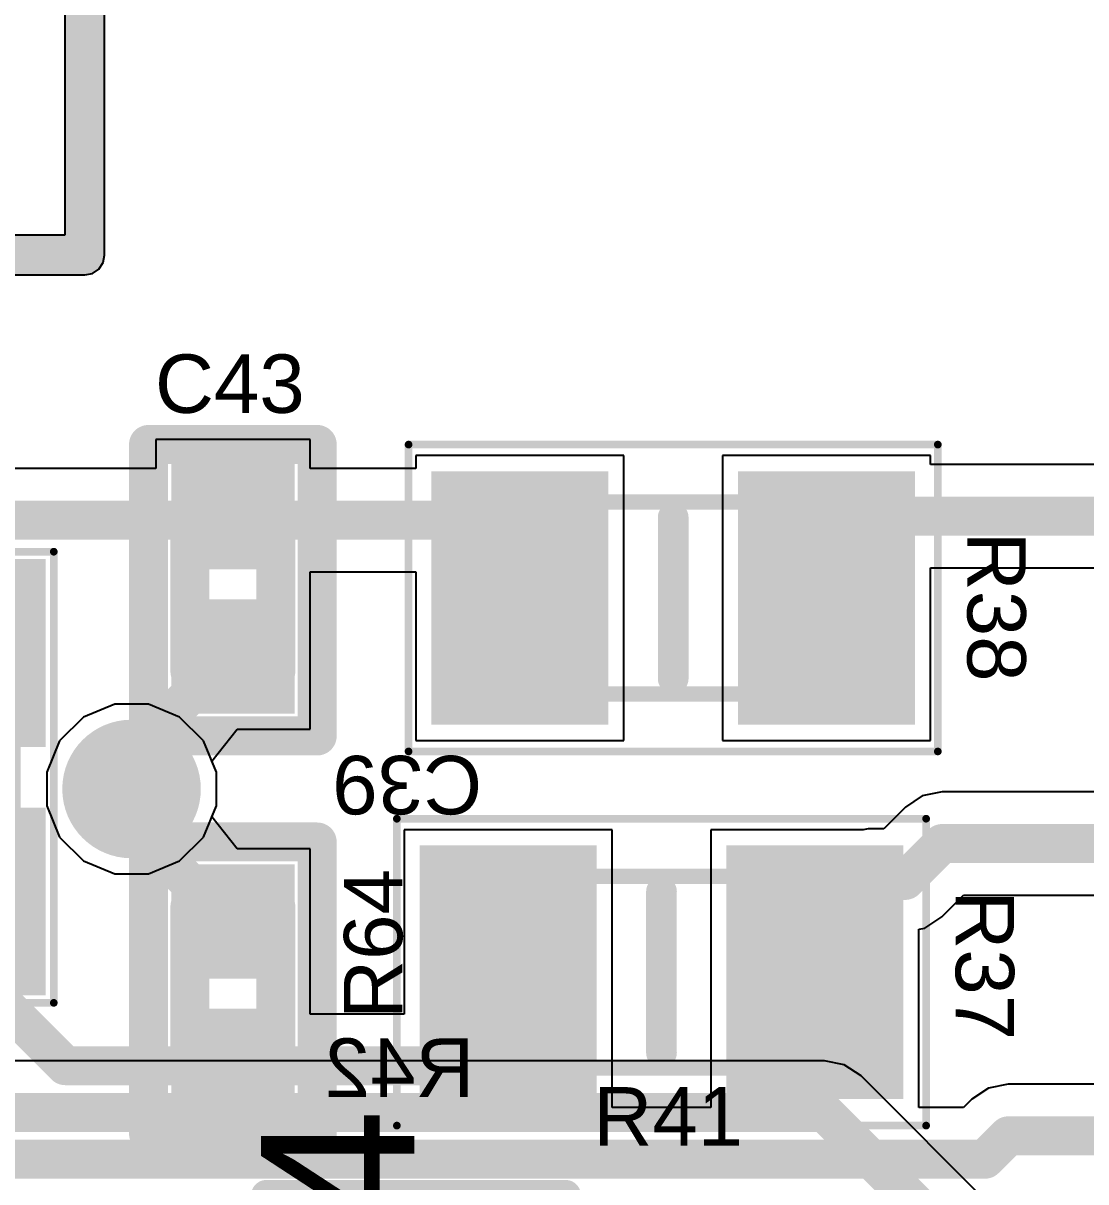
# Model space of a CAD drawing. Header units: inches. Extents: x 2.95 to 6.74, y 1.23 to 4.83.
# Drawn here: x 6.0302 to 6.3029, y 4.1872 to 4.4845 of the extents above; entities that cross this region are included whole.
import ezdxf

# ---------------------------------------------------------------- set-up
doc = ezdxf.new("R2010")
doc.units = ezdxf.units.IN
doc.header["$MEASUREMENT"] = 0
for name, color, linetype in [('Bottom Layer', 5, 'Continuous'), ('Bottom Overlay', 54, 'Continuous'), ('Bottom Solder', 6, 'Continuous'), ('GND', 76, 'Continuous'), ('Mechanical 10', 56, 'Continuous'), ('Mechanical 12', 56, 'Continuous'), ('Mechanical 15', 56, 'Continuous'), ('PWR', 16, 'Continuous'), ('Top 3D Body', 56, 'Continuous'), ('Top Assembly', 56, 'Continuous'), ('Top Component Center', 56, 'Continuous'), ('Top Courtyard', 56, 'Continuous'), ('Top Layer', 1, 'Continuous'), ('Top Overlay', 2, 'Continuous'), ('Top Paste', 8, 'Continuous'), ('Top Solder', 216, 'Continuous'), ('Via Holes', 16, 'Continuous')]:
    doc.layers.add(name, color=color, linetype=linetype)
doc.styles.add('Arial', font='', dxfattribs={"height": 0.2})
doc.styles.get('Arial').set_extended_font_data('Arial')

# ---------------------------------------------------------------- blocks, each defined once
blk = doc.blocks.new('FP_TNPW1206__3_MFG_41')
at = {"layer": 'Top Layer'}
for points in [[(-0.0748, 0.03346), (-0.03937, 0.03346), (-0.03937, -0.03346), (-0.0748, -0.03346)], [(0.03937, 0.03346), (0.0748, 0.03346), (0.0748, -0.03346), (0.03937, -0.03346)]]:
    blk.add_hatch(color=1, dxfattribs=at).paths.add_polyline_path(points)
at = {"layer": 'Top Paste'}
for points in [[(-0.0748, 0.03346), (-0.03937, 0.03346), (-0.03937, -0.03346), (-0.0748, -0.03346)], [(0.03937, 0.03346), (0.0748, 0.03346), (0.0748, -0.03346), (0.03937, -0.03346)]]:
    blk.add_hatch(color=8, dxfattribs=at).paths.add_polyline_path(points)
at = {"layer": 'Top Solder'}
for points in [[(-0.0748, 0.03346), (-0.03937, 0.03346), (-0.03937, -0.03346), (-0.0748, -0.03346)], [(0.03937, 0.03346), (0.0748, 0.03346), (0.0748, -0.03346), (0.03937, -0.03346)]]:
    blk.add_hatch(color=216, dxfattribs=at).paths.add_polyline_path(points)
at = {"layer": 'Top 3D Body'}
for points in [[(-0.06496, 0.03445, 0.00787, 0.00787, 0), (-0.06496, -0.03445, 0.00787, 0.00787, 0)], [(-0.06496, 0.03445, 0.00787, 0.00787, 0), (0.06496, 0.03445, 0.00787, 0.00787, 0)], [(0.06496, 0.03445, 0.00787, 0.00787, 0), (0.06496, -0.03445, 0.00787, 0.00787, 0)], [(-0.06496, -0.03445, 0.00787, 0.00787, 0), (0.06496, -0.03445, 0.00787, 0.00787, 0)]]:
    blk.add_lwpolyline(points, format="xyseb", dxfattribs=at)
for points in [[(-0.06693, 0.03445, 0.00394, 0.00394, 1), (-0.06299, 0.03445, 0.00394, 0.00394, 1)], [(-0.06693, 0.03445, 0.00394, 0.00394, 1), (-0.06299, 0.03445, 0.00394, 0.00394, 1)], [(0.06299, 0.03445, 0.00394, 0.00394, 1), (0.06693, 0.03445, 0.00394, 0.00394, 1)], [(0.06299, 0.03445, 0.00394, 0.00394, 1), (0.06693, 0.03445, 0.00394, 0.00394, 1)], [(-0.06693, -0.03445, 0.00394, 0.00394, 1), (-0.06299, -0.03445, 0.00394, 0.00394, 1)], [(-0.06693, -0.03445, 0.00394, 0.00394, 1), (-0.06299, -0.03445, 0.00394, 0.00394, 1)], [(0.06299, -0.03445, 0.00394, 0.00394, 1), (0.06693, -0.03445, 0.00394, 0.00394, 1)], [(0.06299, -0.03445, 0.00394, 0.00394, 1), (0.06693, -0.03445, 0.00394, 0.00394, 1)]]:
    blk.add_lwpolyline(points, format="xyseb", close=True, dxfattribs=at)
at = {"layer": 'Top Assembly'}
for points in [[(-0.07874, 0.03839, 0.00787, 0.00787, 0), (-0.07874, -0.03839, 0.00787, 0.00787, 0)], [(-0.07874, 0.03839, 0.00787, 0.00787, 0), (0.07874, 0.03839, 0.00787, 0.00787, 0)], [(0.07874, 0.03839, 0.00787, 0.00787, 0), (0.07874, -0.03839, 0.00787, 0.00787, 0)], [(-0.07874, -0.03839, 0.00787, 0.00787, 0), (0.07874, -0.03839, 0.00787, 0.00787, 0)]]:
    blk.add_lwpolyline(points, format="xyseb", dxfattribs=at)
for points in [[(-0.08071, 0.03839, 0.00394, 0.00394, 1), (-0.07677, 0.03839, 0.00394, 0.00394, 1)], [(-0.08071, 0.03839, 0.00394, 0.00394, 1), (-0.07677, 0.03839, 0.00394, 0.00394, 1)], [(0.07677, 0.03839, 0.00394, 0.00394, 1), (0.08071, 0.03839, 0.00394, 0.00394, 1)], [(0.07677, 0.03839, 0.00394, 0.00394, 1), (0.08071, 0.03839, 0.00394, 0.00394, 1)], [(-0.08071, -0.03839, 0.00394, 0.00394, 1), (-0.07677, -0.03839, 0.00394, 0.00394, 1)], [(-0.08071, -0.03839, 0.00394, 0.00394, 1), (-0.07677, -0.03839, 0.00394, 0.00394, 1)], [(0.07677, -0.03839, 0.00394, 0.00394, 1), (0.08071, -0.03839, 0.00394, 0.00394, 1)], [(0.07677, -0.03839, 0.00394, 0.00394, 1), (0.08071, -0.03839, 0.00394, 0.00394, 1)]]:
    blk.add_lwpolyline(points, format="xyseb", close=True, dxfattribs=at)
at = {"layer": 'Top Component Center'}
for points in [[(0, 0.01969, 0.00394, 0.00394, 0), (0, -0.01969, 0.00394, 0.00394, 0)], [(-0.01969, 0, 0.00394, 0.00394, 0), (0.01969, 0, 0.00394, 0.00394, 0)]]:
    blk.add_lwpolyline(points, format="xyseb", dxfattribs=at)
for points in [[(-0.00098, 0.01969, 0.00197, 0.00197, 1), (0.00098, 0.01969, 0.00197, 0.00197, 1)], [(-0.02067, 0, 0.00197, 0.00197, 1), (-0.0187, 0, 0.00197, 0.00197, 1)], [(0.0187, 0, 0.00197, 0.00197, 1), (0.02067, 0, 0.00197, 0.00197, 1)], [(-0.00098, -0.01969, 0.00197, 0.00197, 1), (0.00098, -0.01969, 0.00197, 0.00197, 1)]]:
    blk.add_lwpolyline(points, format="xyseb", close=True, dxfattribs=at)
at = {"layer": 'Top Courtyard'}
for points in [[(-0.07874, 0.03839, 0.00787, 0.00787, 0), (-0.07874, -0.03839, 0.00787, 0.00787, 0)], [(-0.07874, 0.03839, 0.00787, 0.00787, 0), (0.07874, 0.03839, 0.00787, 0.00787, 0)], [(0.07874, 0.03839, 0.00787, 0.00787, 0), (0.07874, -0.03839, 0.00787, 0.00787, 0)], [(-0.07874, -0.03839, 0.00787, 0.00787, 0), (0.07874, -0.03839, 0.00787, 0.00787, 0)]]:
    blk.add_lwpolyline(points, format="xyseb", dxfattribs=at)
for points in [[(-0.08071, 0.03839, 0.00394, 0.00394, 1), (-0.07677, 0.03839, 0.00394, 0.00394, 1)], [(-0.08071, 0.03839, 0.00394, 0.00394, 1), (-0.07677, 0.03839, 0.00394, 0.00394, 1)], [(0.07677, 0.03839, 0.00394, 0.00394, 1), (0.08071, 0.03839, 0.00394, 0.00394, 1)], [(0.07677, 0.03839, 0.00394, 0.00394, 1), (0.08071, 0.03839, 0.00394, 0.00394, 1)], [(-0.08071, -0.03839, 0.00394, 0.00394, 1), (-0.07677, -0.03839, 0.00394, 0.00394, 1)], [(-0.08071, -0.03839, 0.00394, 0.00394, 1), (-0.07677, -0.03839, 0.00394, 0.00394, 1)], [(0.07677, -0.03839, 0.00394, 0.00394, 1), (0.08071, -0.03839, 0.00394, 0.00394, 1)], [(0.07677, -0.03839, 0.00394, 0.00394, 1), (0.08071, -0.03839, 0.00394, 0.00394, 1)]]:
    blk.add_lwpolyline(points, format="xyseb", close=True, dxfattribs=at)
at = {"layer": 'Top Overlay'}
for points in [[(-0.02461, 0.03445, 0.00787, 0.00787, 0), (0.02461, 0.03445, 0.00787, 0.00787, 0)], [(-0.02461, -0.03445, 0.00787, 0.00787, 0), (0.02461, -0.03445, 0.00787, 0.00787, 0)]]:
    blk.add_lwpolyline(points, format="xyseb", dxfattribs=at)
for points in [[(-0.02657, 0.03445, 0.00394, 0.00394, 1), (-0.02264, 0.03445, 0.00394, 0.00394, 1)], [(0.02264, 0.03445, 0.00394, 0.00394, 1), (0.02657, 0.03445, 0.00394, 0.00394, 1)], [(-0.02657, -0.03445, 0.00394, 0.00394, 1), (-0.02264, -0.03445, 0.00394, 0.00394, 1)], [(0.02264, -0.03445, 0.00394, 0.00394, 1), (0.02657, -0.03445, 0.00394, 0.00394, 1)]]:
    blk.add_lwpolyline(points, format="xyseb", close=True, dxfattribs=at)
at = {"layer": 'Top Assembly', "style": 'Arial'}
blk.add_text('R64', height=0.03937, dxfattribs=at).set_placement((0, 0.00044))
blk = doc.blocks.new('RESC2012X50N_61')
at = {"layer": 'Top Layer'}
for points in [[(-0.05807, -0.02854), (-0.05807, 0.02854), (-0.02067, 0.02854), (-0.02067, -0.02854)], [(0.02067, -0.02854), (0.02067, 0.02854), (0.05807, 0.02854), (0.05807, -0.02854)]]:
    blk.add_hatch(color=1, dxfattribs=at).paths.add_polyline_path(points)
at = {"layer": 'Top Paste'}
for points in [[(-0.05807, -0.02854), (-0.05807, 0.02854), (-0.02067, 0.02854), (-0.02067, -0.02854)], [(0.02067, -0.02854), (0.02067, 0.02854), (0.05807, 0.02854), (0.05807, -0.02854)]]:
    blk.add_hatch(color=8, dxfattribs=at).paths.add_polyline_path(points)
at = {"layer": 'Top Solder'}
for points in [[(-0.06207, -0.03254), (-0.06207, 0.03254), (-0.01667, 0.03254), (-0.01667, -0.03254)], [(0.01667, -0.03254), (0.01667, 0.03254), (0.06207, 0.03254), (0.06207, -0.03254)]]:
    blk.add_hatch(color=216, dxfattribs=at).paths.add_polyline_path(points)
at = {"layer": 'Mechanical 15'}
for points in [[(-0.06791, 0.03937, 0.00197, 0.00197, 0), (-0.06791, -0.03937, 0.00197, 0.00197, 0)], [(0.06791, 0.03937, 0.00197, 0.00197, 0), (-0.06791, 0.03937, 0.00197, 0.00197, 0)], [(0.06791, 0.03937, 0.00197, 0.00197, 0), (0.06791, -0.03937, 0.00197, 0.00197, 0)], [(0.06791, -0.03937, 0.00197, 0.00197, 0), (-0.06791, -0.03937, 0.00197, 0.00197, 0)]]:
    blk.add_lwpolyline(points, format="xyseb", dxfattribs=at)
for points in [[(-0.06841, 0.03937, 0.000984, 0.000984, 1), (-0.06742, 0.03937, 0.000984, 0.000984, 1)], [(-0.06841, 0.03937, 0.000984, 0.000984, 1), (-0.06742, 0.03937, 0.000984, 0.000984, 1)], [(0.06742, 0.03937, 0.000984, 0.000984, 1), (0.06841, 0.03937, 0.000984, 0.000984, 1)], [(0.06742, 0.03937, 0.000984, 0.000984, 1), (0.06841, 0.03937, 0.000984, 0.000984, 1)], [(-0.06841, -0.03937, 0.000984, 0.000984, 1), (-0.06742, -0.03937, 0.000984, 0.000984, 1)], [(-0.06841, -0.03937, 0.000984, 0.000984, 1), (-0.06742, -0.03937, 0.000984, 0.000984, 1)], [(0.06742, -0.03937, 0.000984, 0.000984, 1), (0.06841, -0.03937, 0.000984, 0.000984, 1)], [(0.06742, -0.03937, 0.000984, 0.000984, 1), (0.06841, -0.03937, 0.000984, 0.000984, 1)]]:
    blk.add_lwpolyline(points, format="xyseb", close=True, dxfattribs=at)
at = {"layer": 'Top 3D Body'}
for points in [[(-0.04035, 0.02461, 0.00394, 0.00394, 0), (-0.04035, -0.02461, 0.00394, 0.00394, 0)], [(0.04035, 0.02461, 0.00394, 0.00394, 0), (-0.04035, 0.02461, 0.00394, 0.00394, 0)], [(0.04035, 0.02461, 0.00394, 0.00394, 0), (0.04035, -0.02461, 0.00394, 0.00394, 0)], [(0.04035, -0.02461, 0.00394, 0.00394, 0), (-0.04035, -0.02461, 0.00394, 0.00394, 0)]]:
    blk.add_lwpolyline(points, format="xyseb", dxfattribs=at)
for points in [[(-0.04134, 0.02461, 0.00197, 0.00197, 1), (-0.03937, 0.02461, 0.00197, 0.00197, 1)], [(-0.04134, 0.02461, 0.00197, 0.00197, 1), (-0.03937, 0.02461, 0.00197, 0.00197, 1)], [(0.03937, 0.02461, 0.00197, 0.00197, 1), (0.04134, 0.02461, 0.00197, 0.00197, 1)], [(0.03937, 0.02461, 0.00197, 0.00197, 1), (0.04134, 0.02461, 0.00197, 0.00197, 1)], [(-0.04134, -0.02461, 0.00197, 0.00197, 1), (-0.03937, -0.02461, 0.00197, 0.00197, 1)], [(-0.04134, -0.02461, 0.00197, 0.00197, 1), (-0.03937, -0.02461, 0.00197, 0.00197, 1)], [(0.03937, -0.02461, 0.00197, 0.00197, 1), (0.04134, -0.02461, 0.00197, 0.00197, 1)], [(0.03937, -0.02461, 0.00197, 0.00197, 1), (0.04134, -0.02461, 0.00197, 0.00197, 1)]]:
    blk.add_lwpolyline(points, format="xyseb", close=True, dxfattribs=at)
at = {"layer": 'Top Overlay'}
blk.add_lwpolyline([(0, 0.02067, 0.00787, 0.00787, 0), (0, -0.02067, 0.00787, 0.00787, 0)], format="xyseb", dxfattribs=at)
for points in [[(-0.00197, 0.02067, 0.00394, 0.00394, 1), (0.00197, 0.02067, 0.00394, 0.00394, 1)], [(-0.00197, -0.02067, 0.00394, 0.00394, 1), (0.00197, -0.02067, 0.00394, 0.00394, 1)]]:
    blk.add_lwpolyline(points, format="xyseb", close=True, dxfattribs=at)
blk = doc.blocks.new('RESC2012X50N_62')
at = {"layer": 'Top Layer'}
for points in [[(-0.05807, -0.02854), (-0.05807, 0.02854), (-0.02067, 0.02854), (-0.02067, -0.02854)], [(0.02067, -0.02854), (0.02067, 0.02854), (0.05807, 0.02854), (0.05807, -0.02854)]]:
    blk.add_hatch(color=1, dxfattribs=at).paths.add_polyline_path(points)
at = {"layer": 'Top Paste'}
for points in [[(-0.05807, -0.02854), (-0.05807, 0.02854), (-0.02067, 0.02854), (-0.02067, -0.02854)], [(0.02067, -0.02854), (0.02067, 0.02854), (0.05807, 0.02854), (0.05807, -0.02854)]]:
    blk.add_hatch(color=8, dxfattribs=at).paths.add_polyline_path(points)
at = {"layer": 'Top Solder'}
for points in [[(-0.06207, -0.03254), (-0.06207, 0.03254), (-0.01667, 0.03254), (-0.01667, -0.03254)], [(0.01667, -0.03254), (0.01667, 0.03254), (0.06207, 0.03254), (0.06207, -0.03254)]]:
    blk.add_hatch(color=216, dxfattribs=at).paths.add_polyline_path(points)
at = {"layer": 'Mechanical 15'}
for points in [[(0.06791, 0.03937, 0.00197, 0.00197, 0), (-0.06791, 0.03937, 0.00197, 0.00197, 0)], [(-0.06791, 0.03937, 0.00197, 0.00197, 0), (-0.06791, -0.03937, 0.00197, 0.00197, 0)], [(0.06791, 0.03937, 0.00197, 0.00197, 0), (0.06791, -0.03937, 0.00197, 0.00197, 0)], [(0.06791, -0.03937, 0.00197, 0.00197, 0), (-0.06791, -0.03937, 0.00197, 0.00197, 0)]]:
    blk.add_lwpolyline(points, format="xyseb", dxfattribs=at)
for points in [[(-0.06841, 0.03937, 0.000984, 0.000984, 1), (-0.06742, 0.03937, 0.000984, 0.000984, 1)], [(-0.06841, 0.03937, 0.000984, 0.000984, 1), (-0.06742, 0.03937, 0.000984, 0.000984, 1)], [(0.06742, 0.03937, 0.000984, 0.000984, 1), (0.06841, 0.03937, 0.000984, 0.000984, 1)], [(0.06742, 0.03937, 0.000984, 0.000984, 1), (0.06841, 0.03937, 0.000984, 0.000984, 1)], [(-0.06841, -0.03937, 0.000984, 0.000984, 1), (-0.06742, -0.03937, 0.000984, 0.000984, 1)], [(-0.06841, -0.03937, 0.000984, 0.000984, 1), (-0.06742, -0.03937, 0.000984, 0.000984, 1)], [(0.06742, -0.03937, 0.000984, 0.000984, 1), (0.06841, -0.03937, 0.000984, 0.000984, 1)], [(0.06742, -0.03937, 0.000984, 0.000984, 1), (0.06841, -0.03937, 0.000984, 0.000984, 1)]]:
    blk.add_lwpolyline(points, format="xyseb", close=True, dxfattribs=at)
at = {"layer": 'Top 3D Body'}
for points in [[(0.04035, 0.02461, 0.00394, 0.00394, 0), (-0.04035, 0.02461, 0.00394, 0.00394, 0)], [(-0.04035, 0.02461, 0.00394, 0.00394, 0), (-0.04035, -0.02461, 0.00394, 0.00394, 0)], [(0.04035, 0.02461, 0.00394, 0.00394, 0), (0.04035, -0.02461, 0.00394, 0.00394, 0)], [(0.04035, -0.02461, 0.00394, 0.00394, 0), (-0.04035, -0.02461, 0.00394, 0.00394, 0)]]:
    blk.add_lwpolyline(points, format="xyseb", dxfattribs=at)
for points in [[(-0.04134, 0.02461, 0.00197, 0.00197, 1), (-0.03937, 0.02461, 0.00197, 0.00197, 1)], [(-0.04134, 0.02461, 0.00197, 0.00197, 1), (-0.03937, 0.02461, 0.00197, 0.00197, 1)], [(0.03937, 0.02461, 0.00197, 0.00197, 1), (0.04134, 0.02461, 0.00197, 0.00197, 1)], [(0.03937, 0.02461, 0.00197, 0.00197, 1), (0.04134, 0.02461, 0.00197, 0.00197, 1)], [(-0.04134, -0.02461, 0.00197, 0.00197, 1), (-0.03937, -0.02461, 0.00197, 0.00197, 1)], [(-0.04134, -0.02461, 0.00197, 0.00197, 1), (-0.03937, -0.02461, 0.00197, 0.00197, 1)], [(0.03937, -0.02461, 0.00197, 0.00197, 1), (0.04134, -0.02461, 0.00197, 0.00197, 1)], [(0.03937, -0.02461, 0.00197, 0.00197, 1), (0.04134, -0.02461, 0.00197, 0.00197, 1)]]:
    blk.add_lwpolyline(points, format="xyseb", close=True, dxfattribs=at)
at = {"layer": 'Top Overlay'}
blk.add_lwpolyline([(0, 0.02067, 0.00787, 0.00787, 0), (0, -0.02067, 0.00787, 0.00787, 0)], format="xyseb", dxfattribs=at)
for points in [[(-0.00197, 0.02067, 0.00394, 0.00394, 1), (0.00197, 0.02067, 0.00394, 0.00394, 1)], [(-0.00197, -0.02067, 0.00394, 0.00394, 1), (0.00197, -0.02067, 0.00394, 0.00394, 1)]]:
    blk.add_lwpolyline(points, format="xyseb", close=True, dxfattribs=at)
blk = doc.blocks.new('CAPC1005X55N_135')
at = {"layer": 'Top Layer'}
for points in [[(-0.03063, 0.01181), (-0.00937, 0.01181), (-0.00937, -0.01181), (-0.03063, -0.01181)], [(0.00638, 0.01181), (0.02764, 0.01181), (0.02764, -0.01181), (0.00638, -0.01181)]]:
    blk.add_hatch(color=1, dxfattribs=at).paths.add_polyline_path(points)
at = {"layer": 'Top Paste'}
for points in [[(-0.03063, 0.01181), (-0.00937, 0.01181), (-0.00937, -0.01181), (-0.03063, -0.01181)], [(0.00638, 0.01181), (0.02764, 0.01181), (0.02764, -0.01181), (0.00638, -0.01181)]]:
    blk.add_hatch(color=8, dxfattribs=at).paths.add_polyline_path(points)
at = {"layer": 'Top Solder'}
for points in [[(-0.03465, 0.01583), (-0.00535, 0.01583), (-0.00535, -0.01583), (-0.03465, -0.01583)], [(0.00236, 0.01583), (0.03165, 0.01583), (0.03165, -0.01583), (0.00236, -0.01583)]]:
    blk.add_hatch(color=216, dxfattribs=at).paths.add_polyline_path(points)
at = {"layer": 'Mechanical 10'}
for points in [[(-0.02087, -0.01102, 0.01, 0.01, 0), (-0.02087, 0.01102, 0.01, 0.01, 0)], [(0.02087, 0.01102, 0.01, 0.01, 0), (-0.02087, 0.01102, 0.01, 0.01, 0)], [(0.02087, -0.01102, 0.01, 0.01, 0), (0.02087, 0.01102, 0.01, 0.01, 0)], [(0.02087, -0.01102, 0.01, 0.01, 0), (-0.02087, -0.01102, 0.01, 0.01, 0)]]:
    blk.add_lwpolyline(points, format="xyseb", dxfattribs=at)
for points in [[(-0.02337, 0.01102, 0.005, 0.005, 1), (-0.01837, 0.01102, 0.005, 0.005, 1)], [(-0.02337, 0.01102, 0.005, 0.005, 1), (-0.01837, 0.01102, 0.005, 0.005, 1)], [(0.01837, 0.01102, 0.005, 0.005, 1), (0.02337, 0.01102, 0.005, 0.005, 1)], [(0.01837, 0.01102, 0.005, 0.005, 1), (0.02337, 0.01102, 0.005, 0.005, 1)], [(-0.02337, -0.01102, 0.005, 0.005, 1), (-0.01837, -0.01102, 0.005, 0.005, 1)], [(-0.02337, -0.01102, 0.005, 0.005, 1), (-0.01837, -0.01102, 0.005, 0.005, 1)], [(0.01837, -0.01102, 0.005, 0.005, 1), (0.02337, -0.01102, 0.005, 0.005, 1)], [(0.01837, -0.01102, 0.005, 0.005, 1), (0.02337, -0.01102, 0.005, 0.005, 1)]]:
    blk.add_lwpolyline(points, format="xyseb", close=True, dxfattribs=at)
at = {"layer": 'Mechanical 12'}
for points in [[(-0.0374, -0.02165, 0.01, 0.01, 0), (-0.0374, 0.02165, 0.01, 0.01, 0)], [(0.0374, 0.02165, 0.01, 0.01, 0), (-0.0374, 0.02165, 0.01, 0.01, 0)], [(0.0374, -0.02165, 0.01, 0.01, 0), (0.0374, 0.02165, 0.01, 0.01, 0)], [(0.0374, -0.02165, 0.01, 0.01, 0), (-0.0374, -0.02165, 0.01, 0.01, 0)]]:
    blk.add_lwpolyline(points, format="xyseb", dxfattribs=at)
for points in [[(-0.0399, 0.02165, 0.005, 0.005, 1), (-0.0349, 0.02165, 0.005, 0.005, 1)], [(-0.0399, 0.02165, 0.005, 0.005, 1), (-0.0349, 0.02165, 0.005, 0.005, 1)], [(0.0349, 0.02165, 0.005, 0.005, 1), (0.0399, 0.02165, 0.005, 0.005, 1)], [(0.0349, 0.02165, 0.005, 0.005, 1), (0.0399, 0.02165, 0.005, 0.005, 1)], [(-0.0399, -0.02165, 0.005, 0.005, 1), (-0.0349, -0.02165, 0.005, 0.005, 1)], [(-0.0399, -0.02165, 0.005, 0.005, 1), (-0.0349, -0.02165, 0.005, 0.005, 1)], [(0.0349, -0.02165, 0.005, 0.005, 1), (0.0399, -0.02165, 0.005, 0.005, 1)], [(0.0349, -0.02165, 0.005, 0.005, 1), (0.0399, -0.02165, 0.005, 0.005, 1)]]:
    blk.add_lwpolyline(points, format="xyseb", close=True, dxfattribs=at)
blk = doc.blocks.new('CAPC2012X94N_138')
at = {"layer": 'Top Layer'}
for points in [[(-0.05197, -0.02894), (-0.05197, 0.02894), (-0.01181, 0.02894), (-0.01181, -0.02894)], [(0.01181, -0.02894), (0.01181, 0.02894), (0.05197, 0.02894), (0.05197, -0.02894)]]:
    blk.add_hatch(color=1, dxfattribs=at).paths.add_polyline_path(points)
at = {"layer": 'Top Paste'}
for points in [[(-0.05197, -0.02894), (-0.05197, 0.02894), (-0.01181, 0.02894), (-0.01181, -0.02894)], [(0.01181, -0.02894), (0.01181, 0.02894), (0.05197, 0.02894), (0.05197, -0.02894)]]:
    blk.add_hatch(color=8, dxfattribs=at).paths.add_polyline_path(points)
at = {"layer": 'Top Solder'}
for points in [[(-0.05597, -0.03294), (-0.05597, 0.03294), (-0.00781, 0.03294), (-0.00781, -0.03294)], [(0.00781, -0.03294), (0.00781, 0.03294), (0.05597, 0.03294), (0.05597, -0.03294)]]:
    blk.add_hatch(color=216, dxfattribs=at).paths.add_polyline_path(points)
at = {"layer": 'Mechanical 15'}
for points in [[(-0.05787, 0.03504, 0.00197, 0.00197, 0), (0.05787, 0.03504, 0.00197, 0.00197, 0)], [(-0.05787, 0.03504, 0.00197, 0.00197, 0), (-0.05787, -0.03504, 0.00197, 0.00197, 0)], [(0.05787, 0.03504, 0.00197, 0.00197, 0), (0.05787, -0.03504, 0.00197, 0.00197, 0)], [(-0.05787, -0.03504, 0.00197, 0.00197, 0), (0.05787, -0.03504, 0.00197, 0.00197, 0)]]:
    blk.add_lwpolyline(points, format="xyseb", dxfattribs=at)
for points in [[(-0.05837, 0.03504, 0.000984, 0.000984, 1), (-0.05738, 0.03504, 0.000984, 0.000984, 1)], [(-0.05837, 0.03504, 0.000984, 0.000984, 1), (-0.05738, 0.03504, 0.000984, 0.000984, 1)], [(0.05738, 0.03504, 0.000984, 0.000984, 1), (0.05837, 0.03504, 0.000984, 0.000984, 1)], [(0.05738, 0.03504, 0.000984, 0.000984, 1), (0.05837, 0.03504, 0.000984, 0.000984, 1)], [(-0.05837, -0.03504, 0.000984, 0.000984, 1), (-0.05738, -0.03504, 0.000984, 0.000984, 1)], [(-0.05837, -0.03504, 0.000984, 0.000984, 1), (-0.05738, -0.03504, 0.000984, 0.000984, 1)], [(0.05738, -0.03504, 0.000984, 0.000984, 1), (0.05837, -0.03504, 0.000984, 0.000984, 1)], [(0.05738, -0.03504, 0.000984, 0.000984, 1), (0.05837, -0.03504, 0.000984, 0.000984, 1)]]:
    blk.add_lwpolyline(points, format="xyseb", close=True, dxfattribs=at)
at = {"layer": 'Top 3D Body'}
for points in [[(-0.03957, 0.02461, 0.00394, 0.00394, 0), (0.03957, 0.02461, 0.00394, 0.00394, 0)], [(-0.03957, 0.02461, 0.00394, 0.00394, 0), (-0.03957, -0.02461, 0.00394, 0.00394, 0)], [(0.03957, 0.02461, 0.00394, 0.00394, 0), (0.03957, -0.02461, 0.00394, 0.00394, 0)], [(-0.03957, -0.02461, 0.00394, 0.00394, 0), (0.03957, -0.02461, 0.00394, 0.00394, 0)]]:
    blk.add_lwpolyline(points, format="xyseb", dxfattribs=at)
for points in [[(-0.04055, 0.02461, 0.00197, 0.00197, 1), (-0.03858, 0.02461, 0.00197, 0.00197, 1)], [(-0.04055, 0.02461, 0.00197, 0.00197, 1), (-0.03858, 0.02461, 0.00197, 0.00197, 1)], [(0.03858, 0.02461, 0.00197, 0.00197, 1), (0.04055, 0.02461, 0.00197, 0.00197, 1)], [(0.03858, 0.02461, 0.00197, 0.00197, 1), (0.04055, 0.02461, 0.00197, 0.00197, 1)], [(-0.04055, -0.02461, 0.00197, 0.00197, 1), (-0.03858, -0.02461, 0.00197, 0.00197, 1)], [(-0.04055, -0.02461, 0.00197, 0.00197, 1), (-0.03858, -0.02461, 0.00197, 0.00197, 1)], [(0.03858, -0.02461, 0.00197, 0.00197, 1), (0.04055, -0.02461, 0.00197, 0.00197, 1)], [(0.03858, -0.02461, 0.00197, 0.00197, 1), (0.04055, -0.02461, 0.00197, 0.00197, 1)]]:
    blk.add_lwpolyline(points, format="xyseb", close=True, dxfattribs=at)
blk = doc.blocks.new('CAPC1005X55N_139')
at = {"layer": 'Top Layer'}
for points in [[(-0.03063, 0.01181), (-0.00937, 0.01181), (-0.00937, -0.01181), (-0.03063, -0.01181)], [(0.00638, 0.01181), (0.02764, 0.01181), (0.02764, -0.01181), (0.00638, -0.01181)]]:
    blk.add_hatch(color=1, dxfattribs=at).paths.add_polyline_path(points)
at = {"layer": 'Top Paste'}
for points in [[(-0.03063, 0.01181), (-0.00937, 0.01181), (-0.00937, -0.01181), (-0.03063, -0.01181)], [(0.00638, 0.01181), (0.02764, 0.01181), (0.02764, -0.01181), (0.00638, -0.01181)]]:
    blk.add_hatch(color=8, dxfattribs=at).paths.add_polyline_path(points)
at = {"layer": 'Top Solder'}
for points in [[(-0.03465, 0.01583), (-0.00535, 0.01583), (-0.00535, -0.01583), (-0.03465, -0.01583)], [(0.00236, 0.01583), (0.03165, 0.01583), (0.03165, -0.01583), (0.00236, -0.01583)]]:
    blk.add_hatch(color=216, dxfattribs=at).paths.add_polyline_path(points)
at = {"layer": 'Mechanical 10'}
for points in [[(-0.02087, 0.01102, 0.01, 0.01, 0), (-0.02087, -0.01102, 0.01, 0.01, 0)], [(-0.02087, 0.01102, 0.01, 0.01, 0), (0.02087, 0.01102, 0.01, 0.01, 0)], [(0.02087, 0.01102, 0.01, 0.01, 0), (0.02087, -0.01102, 0.01, 0.01, 0)], [(-0.02087, -0.01102, 0.01, 0.01, 0), (0.02087, -0.01102, 0.01, 0.01, 0)]]:
    blk.add_lwpolyline(points, format="xyseb", dxfattribs=at)
for points in [[(-0.02337, 0.01102, 0.005, 0.005, 1), (-0.01837, 0.01102, 0.005, 0.005, 1)], [(-0.02337, 0.01102, 0.005, 0.005, 1), (-0.01837, 0.01102, 0.005, 0.005, 1)], [(0.01837, 0.01102, 0.005, 0.005, 1), (0.02337, 0.01102, 0.005, 0.005, 1)], [(0.01837, 0.01102, 0.005, 0.005, 1), (0.02337, 0.01102, 0.005, 0.005, 1)], [(-0.02337, -0.01102, 0.005, 0.005, 1), (-0.01837, -0.01102, 0.005, 0.005, 1)], [(-0.02337, -0.01102, 0.005, 0.005, 1), (-0.01837, -0.01102, 0.005, 0.005, 1)], [(0.01837, -0.01102, 0.005, 0.005, 1), (0.02337, -0.01102, 0.005, 0.005, 1)], [(0.01837, -0.01102, 0.005, 0.005, 1), (0.02337, -0.01102, 0.005, 0.005, 1)]]:
    blk.add_lwpolyline(points, format="xyseb", close=True, dxfattribs=at)
at = {"layer": 'Mechanical 12'}
for points in [[(-0.0374, 0.02165, 0.01, 0.01, 0), (-0.0374, -0.02165, 0.01, 0.01, 0)], [(-0.0374, 0.02165, 0.01, 0.01, 0), (0.0374, 0.02165, 0.01, 0.01, 0)], [(0.0374, 0.02165, 0.01, 0.01, 0), (0.0374, -0.02165, 0.01, 0.01, 0)], [(-0.0374, -0.02165, 0.01, 0.01, 0), (0.0374, -0.02165, 0.01, 0.01, 0)]]:
    blk.add_lwpolyline(points, format="xyseb", dxfattribs=at)
for points in [[(-0.0399, 0.02165, 0.005, 0.005, 1), (-0.0349, 0.02165, 0.005, 0.005, 1)], [(-0.0399, 0.02165, 0.005, 0.005, 1), (-0.0349, 0.02165, 0.005, 0.005, 1)], [(0.0349, 0.02165, 0.005, 0.005, 1), (0.0399, 0.02165, 0.005, 0.005, 1)], [(0.0349, 0.02165, 0.005, 0.005, 1), (0.0399, 0.02165, 0.005, 0.005, 1)], [(-0.0399, -0.02165, 0.005, 0.005, 1), (-0.0349, -0.02165, 0.005, 0.005, 1)], [(-0.0399, -0.02165, 0.005, 0.005, 1), (-0.0349, -0.02165, 0.005, 0.005, 1)], [(0.0349, -0.02165, 0.005, 0.005, 1), (0.0399, -0.02165, 0.005, 0.005, 1)], [(0.0349, -0.02165, 0.005, 0.005, 1), (0.0399, -0.02165, 0.005, 0.005, 1)]]:
    blk.add_lwpolyline(points, format="xyseb", close=True, dxfattribs=at)

msp = doc.modelspace()

# ---------------------------------------------------------------- hatches: boundary and pattern name
at = {"layer": 'Bottom Layer'}
h = msp.add_hatch(color=5, dxfattribs=at)
edge = h.paths.add_edge_path()
edge.add_arc((6.058, 4.288), 0.01378, 0, 360)
at = {"layer": 'Bottom Solder'}
h = msp.add_hatch(color=6, dxfattribs=at)
edge = h.paths.add_edge_path()
edge.add_arc((6.058, 4.288), 0.01778, 0, 360)
at = {"layer": 'PWR'}
h = msp.add_hatch(color=16, dxfattribs=at)
edge = h.paths.add_edge_path()
edge.add_arc((6.058, 4.288), 0.01591, 0, 360)
at = {"layer": 'Top Layer'}
h = msp.add_hatch(color=1, dxfattribs=at)
edge = h.paths.add_edge_path()
edge.add_arc((6.058, 4.288), 0.01378, 0, 360)
at = {"layer": 'Top Solder'}
h = msp.add_hatch(color=216, dxfattribs=at)
edge = h.paths.add_edge_path()
edge.add_arc((6.058, 4.288), 0.01778, 0, 360)
at = {"layer": 'Via Holes'}
h = msp.add_hatch(color=7, dxfattribs=at)
edge = h.paths.add_edge_path()
edge.add_arc((6.058, 4.288), 0.00591, 0, 360)

# ---------------------------------------------------------------- linework, layer by layer
at = {"layer": 'Bottom Layer'}
for p, q in [((6.05367, 4.30978), (6.04566, 4.30646)), ((6.06233, 4.30978), (6.05367, 4.30978)), ((6.07034, 4.30646), (6.06233, 4.30978)), ((6.04566, 4.30646), (6.03954, 4.30034)), ((6.07646, 4.30034), (6.07034, 4.30646)), ((6.03954, 4.30034), (6.03622, 4.29233)), ((6.07978, 4.29233), (6.07646, 4.30034)), ((6.03622, 4.29233), (6.03622, 4.28367)), ((6.07978, 4.28367), (6.07978, 4.29233)), ((6.03622, 4.28367), (6.03954, 4.27566)), ((6.07646, 4.27566), (6.07978, 4.28367)), ((6.03954, 4.27566), (6.04566, 4.26954)), ((6.07034, 4.26954), (6.07646, 4.27566)), ((6.04566, 4.26954), (6.05367, 4.26622)), ((6.06233, 4.26622), (6.07034, 4.26954)), ((6.05367, 4.26622), (6.06233, 4.26622)), ((6.23583, 4.21825), (6.00149, 4.21825)), ((6.2409, 4.21725), (6.23583, 4.21825)), ((6.2452, 4.21437), (6.2409, 4.21725)), ((6.28737, 4.1722), (6.2452, 4.21437))]:
    msp.add_line(p, q, dxfattribs=at)
for points in [[(6.00149, 4.205, 0.01, 0.01, 0), (6.23583, 4.205, 0.01, 0.01, 0)], [(6.23583, 4.205, 0.01, 0.01, 0), (6.278, 4.16283, 0.01, 0.01, 0)]]:
    msp.add_lwpolyline(points, format="xyseb", dxfattribs=at)
msp.add_lwpolyline([(6.23333, 4.205, 0.005, 0.005, 1), (6.23833, 4.205, 0.005, 0.005, 1)], format="xyseb", close=True, dxfattribs=at)
msp.add_lwpolyline([(6.23333, 4.205, 0.005, 0.005, 1), (6.23833, 4.205, 0.005, 0.005, 1)], format="xyseb", close=True, dxfattribs=at)
at = {"layer": 'GND'}
for p, q in [((6.0409, 4.56389), (6.0409, 4.4301)), ((6.0511, 4.425), (6.0511, 4.566)), ((6.0409, 4.4301), (5.629, 4.4301)), ((6.05071, 4.42305), (6.0511, 4.425)), ((6.04795, 4.42029), (6.0496, 4.4214)), ((6.0496, 4.4214), (6.05071, 4.42305)), ((5.6341, 4.4199), (6.046, 4.4199)), ((6.046, 4.4199), (6.04795, 4.42029))]:
    msp.add_line(p, q, dxfattribs=at)
for points in [[(6.046, 4.425, 0.01, 0.01, 0), (6.046, 4.566, 0.01, 0.01, 0)], [(5.629, 4.425, 0.01, 0.01, 0), (6.046, 4.425, 0.01, 0.01, 0)]]:
    msp.add_lwpolyline(points, format="xyseb", dxfattribs=at)
msp.add_lwpolyline([(6.0435, 4.425, 0.005, 0.005, 1), (6.0485, 4.425, 0.005, 0.005, 1)], format="xyseb", close=True, dxfattribs=at)
msp.add_lwpolyline([(6.0435, 4.425, 0.005, 0.005, 1), (6.0485, 4.425, 0.005, 0.005, 1)], format="xyseb", close=True, dxfattribs=at)
at = {"layer": 'Top Layer'}
for p, q in [((6.10381, 4.37763), (6.06419, 4.37763)), ((6.06419, 4.37763), (6.06419, 4.37025)), ((6.10381, 4.37025), (6.10381, 4.37763)), ((6.18433, 4.37354), (6.13093, 4.37354)), ((6.13093, 4.37354), (6.13093, 4.37025)), ((6.18433, 4.30046), (6.18433, 4.37354)), ((6.26307, 4.37354), (6.20967, 4.37354)), ((6.20967, 4.37354), (6.20967, 4.30046)), ((6.26307, 4.37125), (6.26307, 4.37354)), ((6.06419, 4.37025), (6.025, 4.37025)), ((6.13093, 4.37025), (6.10381, 4.37025)), ((6.35373, 4.37125), (6.26307, 4.37125)), ((6.10381, 4.30336), (6.10381, 4.34375)), ((6.10381, 4.34375), (6.13093, 4.34375)), ((6.13093, 4.34375), (6.13093, 4.30046)), ((6.26307, 4.30046), (6.26307, 4.34475)), ((6.26307, 4.34475), (6.35373, 4.34475)), ((6.07861, 4.29515), (6.08508, 4.30336)), ((6.08508, 4.30336), (6.10381, 4.30336)), ((6.13093, 4.30046), (6.18433, 4.30046)), ((6.20967, 4.30046), (6.26307, 4.30046)), ((6.07978, 4.29233), (6.07861, 4.29515)), ((6.07978, 4.28367), (6.07978, 4.29233)), ((6.266, 4.28725), (6.26093, 4.28625)), ((6.35373, 4.28725), (6.266, 4.28725)), ((6.26093, 4.28625), (6.25663, 4.28337)), ((6.07861, 4.28085), (6.07978, 4.28367)), ((6.25663, 4.28337), (6.25105, 4.2778)), ((6.08508, 4.27264), (6.07861, 4.28085)), ((6.18133, 4.27754), (6.12793, 4.27754)), ((6.12793, 4.27754), (6.12793, 4.23025)), ((6.18133, 4.20625), (6.18133, 4.27754)), ((6.24579, 4.27754), (6.20667, 4.27754)), ((6.20667, 4.27754), (6.20667, 4.20625)), ((6.24707, 4.2778), (6.24579, 4.27754)), ((6.25105, 4.2778), (6.24707, 4.2778)), ((6.10381, 4.27264), (6.08508, 4.27264)), ((6.10381, 4.23025), (6.10381, 4.27264)), ((6.26592, 4.25517), (6.27149, 4.26075)), ((6.27149, 4.26075), (6.35373, 4.26075)), ((6.26162, 4.2523), (6.26592, 4.25517)), ((6.26007, 4.25199), (6.26162, 4.2523)), ((6.26007, 4.20625), (6.26007, 4.25199)), ((6.12793, 4.23025), (6.10381, 4.23025)), ((6.27793, 4.21125), (6.27363, 4.20837)), ((6.283, 4.21225), (6.27793, 4.21125)), ((6.35373, 4.21225), (6.283, 4.21225)), ((6.27363, 4.20837), (6.27151, 4.20625)), ((6.20667, 4.20625), (6.18133, 4.20625)), ((6.27151, 4.20625), (6.26007, 4.20625))]:
    msp.add_line(p, q, dxfattribs=at)
for points in [[(6.025, 4.357, 0.01, 0.01, 0), (6.139, 4.357, 0.01, 0.01, 0)], [(6.0835, 4.3585, 0.01, 0.01, 0), (6.084, 4.359, 0.01, 0.01, 0)], [(6.139, 4.357, 0.01, 0.01, 0), (6.16, 4.336, 0.01, 0.01, 0)], [(6.23637, 4.3443, 0.01, 0.01, 0), (6.25007, 4.358, 0.01, 0.01, 0)], [(6.25007, 4.358, 0.01, 0.01, 0), (6.4621, 4.358, 0.01, 0.01, 0)], [(6.23637, 4.337, 0.01, 0.01, 0), (6.23637, 4.3443, 0.01, 0.01, 0)], [(6.06136, 4.30053, 0.01, 0.01, 0), (6.083, 4.32217, 0.01, 0.01, 0)], [(6.06136, 4.29136, 0.01, 0.01, 0), (6.06136, 4.30053, 0.01, 0.01, 0)], [(6.058, 4.288, 0.01, 0.01, 0), (6.06136, 4.29136, 0.01, 0.01, 0)], [(6.0605, 4.2855, 0.01, 0.01, 0), (6.06136, 4.28464, 0.01, 0.01, 0)], [(6.06136, 4.27547, 0.01, 0.01, 0), (6.06136, 4.28464, 0.01, 0.01, 0)], [(6.06136, 4.27547, 0.01, 0.01, 0), (6.08282, 4.25401, 0.01, 0.01, 0)], [(6.25654, 4.26454, 0.01, 0.01, 0), (6.266, 4.274, 0.01, 0.01, 0)], [(6.266, 4.274, 0.01, 0.01, 0), (6.46776, 4.274, 0.01, 0.01, 0)], [(6.23337, 4.25084, 0.01, 0.01, 0), (6.24707, 4.26454, 0.01, 0.01, 0)], [(6.24707, 4.26454, 0.01, 0.01, 0), (6.25654, 4.26454, 0.01, 0.01, 0)], [(6.00094, 4.25706, 0.01, 0.01, 0), (6.041, 4.217, 0.01, 0.01, 0)], [(6.08282, 4.25401, 0.01, 0.01, 0), (6.084, 4.25401, 0.01, 0.01, 0)], [(6.23337, 4.241, 0.01, 0.01, 0), (6.23337, 4.25084, 0.01, 0.01, 0)], [(6.154, 4.23053, 0.01, 0.01, 0), (6.154, 4.241, 0.01, 0.01, 0)], [(6.14047, 4.217, 0.01, 0.01, 0), (6.154, 4.23053, 0.01, 0.01, 0)], [(6.041, 4.217, 0.01, 0.01, 0), (6.084, 4.217, 0.01, 0.01, 0)], [(6.084, 4.217, 0.01, 0.01, 0), (6.14047, 4.217, 0.01, 0.01, 0)], [(6.277, 4.193, 0.01, 0.01, 0), (6.283, 4.199, 0.01, 0.01, 0)], [(6.283, 4.199, 0.01, 0.01, 0), (6.47176, 4.199, 0.01, 0.01, 0)], [(6.024, 4.193, 0.01, 0.01, 0), (6.277, 4.193, 0.01, 0.01, 0)]]:
    msp.add_lwpolyline(points, format="xyseb", dxfattribs=at)
for points in [[(6.081, 4.3585, 0.005, 0.005, 1), (6.086, 4.3585, 0.005, 0.005, 1)], [(6.0815, 4.359, 0.005, 0.005, 1), (6.0865, 4.359, 0.005, 0.005, 1)], [(6.1365, 4.357, 0.005, 0.005, 1), (6.1415, 4.357, 0.005, 0.005, 1)], [(6.1365, 4.357, 0.005, 0.005, 1), (6.1415, 4.357, 0.005, 0.005, 1)], [(6.24757, 4.358, 0.005, 0.005, 1), (6.25257, 4.358, 0.005, 0.005, 1)], [(6.24757, 4.358, 0.005, 0.005, 1), (6.25257, 4.358, 0.005, 0.005, 1)], [(6.23387, 4.3443, 0.005, 0.005, 1), (6.23887, 4.3443, 0.005, 0.005, 1)], [(6.23387, 4.3443, 0.005, 0.005, 1), (6.23887, 4.3443, 0.005, 0.005, 1)], [(6.1575, 4.336, 0.005, 0.005, 1), (6.1625, 4.336, 0.005, 0.005, 1)], [(6.23387, 4.337, 0.005, 0.005, 1), (6.23887, 4.337, 0.005, 0.005, 1)], [(6.0805, 4.32217, 0.005, 0.005, 1), (6.0855, 4.32217, 0.005, 0.005, 1)], [(6.05886, 4.30053, 0.005, 0.005, 1), (6.06386, 4.30053, 0.005, 0.005, 1)], [(6.05886, 4.30053, 0.005, 0.005, 1), (6.06386, 4.30053, 0.005, 0.005, 1)], [(6.05886, 4.29136, 0.005, 0.005, 1), (6.06386, 4.29136, 0.005, 0.005, 1)], [(6.05886, 4.29136, 0.005, 0.005, 1), (6.06386, 4.29136, 0.005, 0.005, 1)], [(6.0555, 4.288, 0.005, 0.005, 1), (6.0605, 4.288, 0.005, 0.005, 1)], [(6.058, 4.2855, 0.005, 0.005, 1), (6.063, 4.2855, 0.005, 0.005, 1)], [(6.05886, 4.28464, 0.005, 0.005, 1), (6.06386, 4.28464, 0.005, 0.005, 1)], [(6.05886, 4.28464, 0.005, 0.005, 1), (6.06386, 4.28464, 0.005, 0.005, 1)], [(6.05886, 4.27547, 0.005, 0.005, 1), (6.06386, 4.27547, 0.005, 0.005, 1)], [(6.05886, 4.27547, 0.005, 0.005, 1), (6.06386, 4.27547, 0.005, 0.005, 1)], [(6.2635, 4.274, 0.005, 0.005, 1), (6.2685, 4.274, 0.005, 0.005, 1)], [(6.2635, 4.274, 0.005, 0.005, 1), (6.2685, 4.274, 0.005, 0.005, 1)], [(6.24457, 4.26454, 0.005, 0.005, 1), (6.24957, 4.26454, 0.005, 0.005, 1)], [(6.24457, 4.26454, 0.005, 0.005, 1), (6.24957, 4.26454, 0.005, 0.005, 1)], [(6.25404, 4.26454, 0.005, 0.005, 1), (6.25904, 4.26454, 0.005, 0.005, 1)], [(6.25404, 4.26454, 0.005, 0.005, 1), (6.25904, 4.26454, 0.005, 0.005, 1)], [(6.08032, 4.25401, 0.005, 0.005, 1), (6.08532, 4.25401, 0.005, 0.005, 1)], [(6.08032, 4.25401, 0.005, 0.005, 1), (6.08532, 4.25401, 0.005, 0.005, 1)], [(6.0815, 4.25401, 0.005, 0.005, 1), (6.0865, 4.25401, 0.005, 0.005, 1)], [(6.23087, 4.25084, 0.005, 0.005, 1), (6.23587, 4.25084, 0.005, 0.005, 1)], [(6.23087, 4.25084, 0.005, 0.005, 1), (6.23587, 4.25084, 0.005, 0.005, 1)], [(6.1515, 4.241, 0.005, 0.005, 1), (6.1565, 4.241, 0.005, 0.005, 1)], [(6.23087, 4.241, 0.005, 0.005, 1), (6.23587, 4.241, 0.005, 0.005, 1)], [(6.1515, 4.23053, 0.005, 0.005, 1), (6.1565, 4.23053, 0.005, 0.005, 1)], [(6.1515, 4.23053, 0.005, 0.005, 1), (6.1565, 4.23053, 0.005, 0.005, 1)], [(6.0385, 4.217, 0.005, 0.005, 1), (6.0435, 4.217, 0.005, 0.005, 1)], [(6.0385, 4.217, 0.005, 0.005, 1), (6.0435, 4.217, 0.005, 0.005, 1)], [(6.0815, 4.217, 0.005, 0.005, 1), (6.0865, 4.217, 0.005, 0.005, 1)], [(6.0815, 4.217, 0.005, 0.005, 1), (6.0865, 4.217, 0.005, 0.005, 1)], [(6.13797, 4.217, 0.005, 0.005, 1), (6.14297, 4.217, 0.005, 0.005, 1)], [(6.13797, 4.217, 0.005, 0.005, 1), (6.14297, 4.217, 0.005, 0.005, 1)], [(6.2805, 4.199, 0.005, 0.005, 1), (6.2855, 4.199, 0.005, 0.005, 1)], [(6.2805, 4.199, 0.005, 0.005, 1), (6.2855, 4.199, 0.005, 0.005, 1)], [(6.2745, 4.193, 0.005, 0.005, 1), (6.2795, 4.193, 0.005, 0.005, 1)], [(6.2745, 4.193, 0.005, 0.005, 1), (6.2795, 4.193, 0.005, 0.005, 1)]]:
    msp.add_lwpolyline(points, format="xyseb", close=True, dxfattribs=at)

# ---------------------------------------------------------------- block references
for name, p, rotation in [('CAPC1005X55N_135', (6.084, 4.339), 270), ('RESC2012X50N_61', (6.197, 4.337), 180), ('CAPC2012X94N_138', (6.003, 4.291), 90), ('RESC2012X50N_62', (6.194, 4.241), 180), ('CAPC1005X55N_139', (6.084, 4.237), 90), ('FP_TNPW1206__3_MFG_41', (6.131, 4.105), 90)]:
    msp.add_blockref(name, p, dxfattribs=dict(rotation=rotation))

# ---------------------------------------------------------------- texts
at = {"layer": 'Bottom Overlay', "style": 'Arial', "text_generation_flag": 2}
msp.add_text('R42', height=0.015, dxfattribs=at).set_placement((6.146, 4.209))
at = {"layer": 'Top Overlay', "style": 'Arial'}
for s, p in [('C43', (6.06401, 4.3845)), ('R41', (6.17651, 4.1965))]:
    msp.add_text(s, height=0.015, dxfattribs=at).set_placement(p)
for s, rotation, p in [('R38', 270, (6.2725, 4.35399)), ('C39', 180, (6.14799, 4.2965)), ('R64', 90, (6.1275, 4.22901)), ('R37', 270, (6.2695, 4.26199))]:
    msp.add_text(s, height=0.015, rotation=rotation, dxfattribs=at).set_placement(p)

doc.saveas('drawing.dxf')
